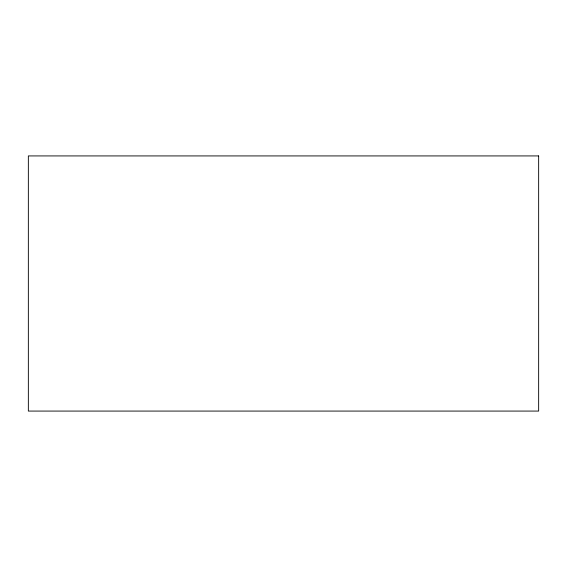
<?xml version="1.0" encoding="UTF-8"?>
<svg xmlns="http://www.w3.org/2000/svg" width="567" height="567" viewBox="0 0 567 567"><rect width="100%" height="100%" fill="white"/><g stroke="black" fill="none" stroke-linecap="round" stroke-linejoin="round"><path stroke-width="0.85" d="M538.65 155.925L28.35 155.925L28.35 411.075L538.65 411.075L538.65 155.925"/></g></svg>
